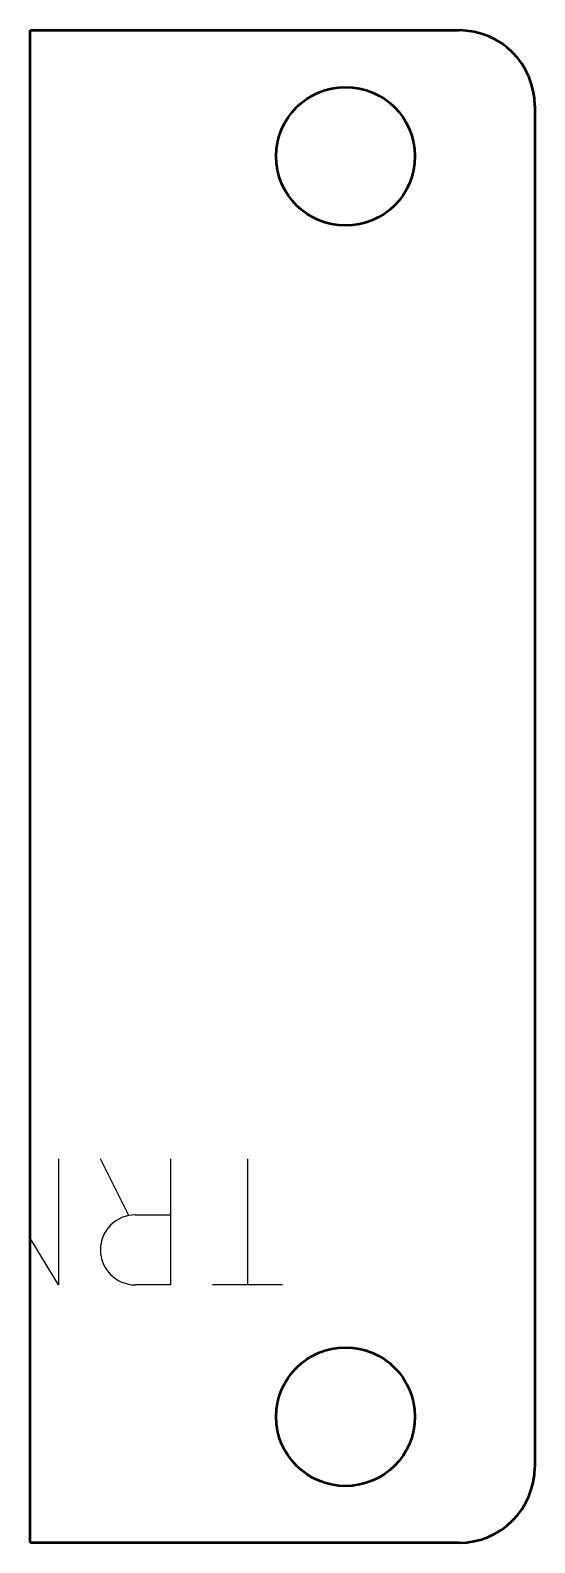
# Model space of a CAD drawing. Header units: millimetres. Extents: x 0 to 40, y 1 to 121.
import ezdxf

# ---------------------------------------------------------------- set-up
doc = ezdxf.new("R2010")
doc.units = ezdxf.units.MM
for name, color, linetype, lineweight in [('IV_INTERIOR_PROFILES', 7, 'Continuous', 50), ('IV_MARK_SURFACE', 2, 'Continuous', 25), ('IV_OUTER_PROFILE', 7, 'Continuous', 50)]:
    doc.layers.add(name, color=color, linetype=linetype, lineweight=lineweight)

msp = doc.modelspace()

# ---------------------------------------------------------------- linework, layer by layer
at = {"layer": 'IV_INTERIOR_PROFILES'}
for centre in [(25, 111.24), (25, 11.24)]:
    msp.add_circle(centre, 5.5, dxfattribs=at)
at = {"layer": 'IV_MARK_SURFACE'}
for p, q in [((2.23, 31.7), (2.23, 21.7)), ((7.79, 27.26), (5.56, 31.7)), ((11.12, 31.7), (11.12, 27.26)), ((17.23, 31.7), (17.23, 21.7)), ((8.34, 27.26), (11.12, 27.26)), ((11.12, 27.26), (11.12, 21.7)), ((2.23, 21.7), (0, 25.42)), ((11.12, 21.7), (8.34, 21.7)), ((17.23, 21.7), (14.45, 21.7)), ((20.01, 21.7), (17.23, 21.7))]:
    msp.add_line(p, q, dxfattribs=at)
msp.add_arc((8.34, 24.48), 2.78, 90, 270, dxfattribs=at)
at = {"layer": 'IV_OUTER_PROFILE'}
for p, q in [((0, 121.24), (34, 121.24)), ((0, 25.42), (0, 121.24)), ((40, 115.24), (40, 7.24)), ((0, 1.24), (0, 25.42)), ((34, 1.24), (0, 1.24))]:
    msp.add_line(p, q, dxfattribs=at)
for centre, start, end in [((34, 115.24), 0, 90), ((34, 7.24), 270, 0)]:
    msp.add_arc(centre, 6, start, end, dxfattribs=at)

doc.saveas('drawing.dxf')
